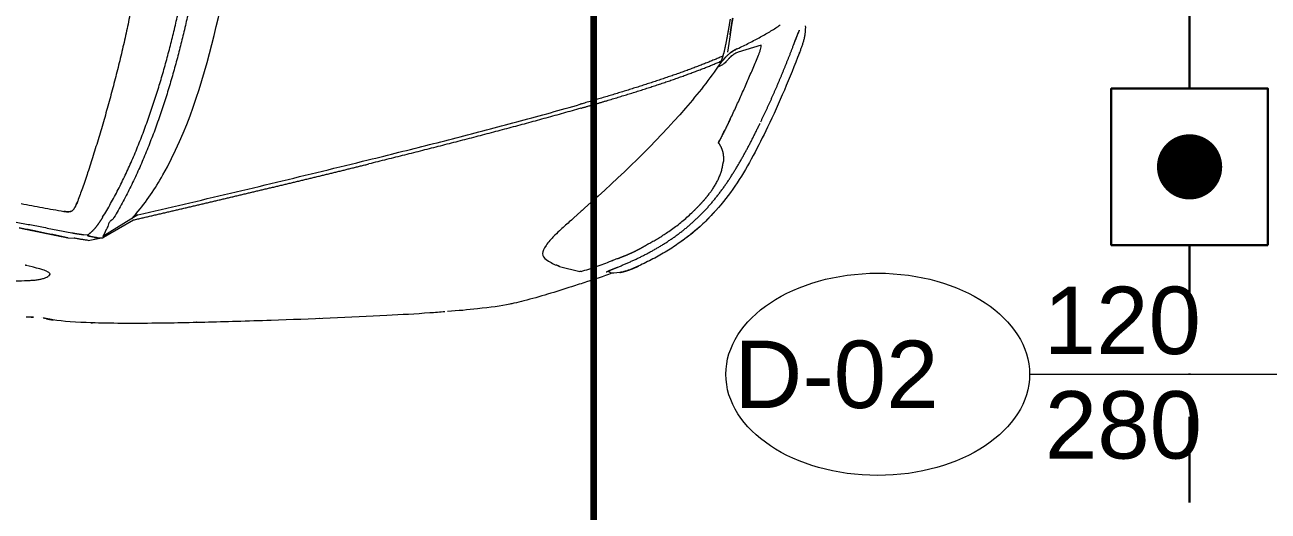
# Model space of a CAD drawing. Extents: x -3709 to 34975, y -230 to 8245.
# Drawn here: x 5666.6 to 5850.8, y 2889.9 to 2962.1 of the extents above; entities that cross this region are included whole.
import ezdxf
from ezdxf.enums import TextEntityAlignment as Align

# ---------------------------------------------------------------- set-up
doc = ezdxf.new("R2010")
doc.units = 0
doc.linetypes.add('DASHDOT', pattern=[25.4, 12.7, -6.35, 0, -6.35])
doc.linetypes.add('HIDDEN2', pattern=[4.7625, 3.175, -1.5875])
doc.layers.get('0').update_dxf_attribs({"color": 9, "lineweight": 9})
for name, color, linetype, lineweight in [('04', 9, 'Continuous', 9), ('21', 9, 'Continuous', 9), ('22', 8, 'Continuous', 9), ('E-KABLO', 7, 'Continuous', 30), ('E-YANGIN İHBAR BUTONU', 7, 'Continuous', 30)]:
    doc.layers.add(name, color=color, linetype=linetype, lineweight=lineweight)
doc.styles.add('Arial', font='arial.ttf', dxfattribs={"height": 2.5})

# ---------------------------------------------------------------- blocks, each defined once
blk = doc.blocks.new('p-araba-polo')
at = {"extrusion": (0, 0, -1)}
for p, q in [((0.3189, 0.7484), (0.328, 0.7495)), ((0.3334, 0.7485), (0.3346, 0.7476)), ((0.3344, 0.7478), (0.3365, 0.7464)), ((0.4081, 0.7394), (0.3783, 0.7469)), ((1.1683, 0.7463), (1.1655, 0.7477)), ((1.1879, 0.7407), (1.1962, 0.7386)), ((0.4278, 0.7293), (0.4248, 0.7314)), ((1.1066, 0.7007), (1.0845, 0.6967)), ((1.033, 0.6629), (1.0852, 0.695)), ((1.0841, 0.6962), (1.0396, 0.6705)), ((1.1073, 0.6936), (1.1062, 0.6918)), ((1.1134, 0.6923), (1.1062, 0.6918)), ((1.1134, 0.6923), (1.1134, 0.6923)), ((1.1367, 0.6968), (1.1276, 0.6974)), ((0.3875, 0.668), (0.3764, 0.6575)), ((0.3712, 0.653), (0.3749, 0.6562)), ((0.3749, 0.6562), (0.3764, 0.6575)), ((0.172, 0.4427), (0.1727, 0.4429)), ((0.1727, 0.4429), (0.1735, 0.4432)), ((0.1683, 0.4355), (0.17, 0.4382)), ((0.1094, 0.4114), (0.1433, 0.4214)), ((0.1556, 0.3961), (0.1593, 0.4217))]:
    blk.add_line(p, q, dxfattribs=at)
at = {"flags": 128}
for points in [[(1.1683, 0.7463), (1.1701, 0.7457), (1.1719, 0.7451), (1.1739, 0.7445)], [(1.1739, 0.7445), (1.1785, 0.7432), (1.1832, 0.742), (1.1879, 0.7407)], [(0.427, 0.7064), (0.4277, 0.7072), (0.4282, 0.7081)], [(0.4171, 0.6952), (0.4181, 0.6962), (0.4193, 0.6975), (0.4207, 0.699)], [(0.3874, 0.668), (0.3906, 0.6707), (0.3938, 0.6734)]]:
    blk.add_lwpolyline(points, dxfattribs=at)
for points, degree, knots in [([(0.578, 0.8067), (0.5852, 0.8073), (0.6136, 0.8094), (0.6943, 0.8142), (0.7938, 0.8181), (0.9022, 0.8216), (0.9869, 0.8238), (1.0486, 0.8241), (1.0808, 0.8236)], 3, [0, 0, 0, 0, 0.049552, 0.182368, 0.511137, 0.607099, 0.78604, 1, 1, 1, 1]), ([(1.1685, 0.817), (1.1673, 0.8173), (1.1645, 0.8178), (1.1614, 0.8183), (1.1596, 0.8186)], 3, [0, 0, 0, 0, 0.431347, 1, 1, 1, 1]), ([(1.1747, 0.8151), (1.1747, 0.8151), (1.1747, 0.8151), (1.1747, 0.8151), (1.1747, 0.8151), (1.1747, 0.8151), (1.1747, 0.8151), (1.1747, 0.8151), (1.1747, 0.8151), (1.1747, 0.8151), (1.1747, 0.8151)], 5, [0, 0, 0, 0, 0, 0, 1, 1, 1, 1, 1, 1.000001, 1.000001, 1.000001, 1.000001, 1.000001, 1.000001]), ([(1.1747, 0.8151), (1.1747, 0.8151), (1.1747, 0.8151), (1.1747, 0.8151), (1.1747, 0.8151), (1.1747, 0.8151), (1.1747, 0.8151)], 3, [0, 0, 0, 0, 1, 1, 1, 1.000001, 1.000001, 1.000001, 1.000001]), ([(1.1766, 0.815), (1.1766, 0.815), (1.1766, 0.815), (1.1766, 0.815), (1.1766, 0.815), (1.1766, 0.815), (1.1766, 0.815)], 3, [0, 0, 0, 0, 1, 1, 1, 1, 1, 1, 1]), ([(1.191, 0.8144), (1.1909, 0.8144), (1.1897, 0.8144), (1.1862, 0.8144), (1.1896, 0.8144), (1.1952, 0.8145), (1.1986, 0.8146)], 3, [0, 0, 0, 0, 0.113468, 0.583142, 0.713373, 1, 1, 1, 1]), ([(0.3308, 0.7495), (0.3436, 0.7542), (0.3636, 0.7609), (0.3938, 0.7706), (0.4254, 0.7806), (0.4544, 0.789), (0.4711, 0.793), (0.4757, 0.7941)], 3, [0, 0, 0, 0, 0.260213, 0.420209, 0.662967, 0.897224, 1, 1, 1, 1]), ([(0.4758, 0.7941), (0.4779, 0.7946), (0.4931, 0.7978), (0.5106, 0.8003), (0.5297, 0.8023)], 3, [0, 0, 0, 0, 0.124213, 1, 1, 1, 1]), ([(0.5894, 0.8074), (0.5894, 0.8074), (0.5894, 0.8074), (0.5894, 0.8074), (0.5894, 0.8074), (0.5894, 0.8074), (0.5894, 0.8074), (0.5894, 0.8074), (0.5894, 0.8074), (0.5894, 0.8074), (0.5894, 0.8074), (0.5894, 0.8074), (0.5894, 0.8074), (0.5894, 0.8074), (0.5894, 0.8074)], 7, [0, 0, 0, 0, 0, 0, 0, 0, 1, 1, 1, 1, 1, 1, 1, 1, 1, 1, 1, 1, 1, 1, 1]), ([(1.1969, 0.7603), (1.195, 0.7602), (1.191, 0.76), (1.1851, 0.7596), (1.1793, 0.7588), (1.1739, 0.7576), (1.1692, 0.756), (1.1673, 0.7548), (1.1663, 0.7541)], 3, [0, 0, 0, 0, 0.166986, 0.333867, 0.500619, 0.667165, 0.83361, 1, 1, 1, 1]), ([(1.2672, 0.7617), (1.2555, 0.7616), (1.2321, 0.7613), (1.2086, 0.7606), (1.1969, 0.7603)], 3, [0, 0, 0, 0, 0.500277, 1, 1, 1, 1]), ([(0.1774, 0.6572), (0.18, 0.6601), (0.1853, 0.6658), (0.1936, 0.6741), (0.2022, 0.6821), (0.2111, 0.6897), (0.2203, 0.697), (0.2298, 0.7039), (0.2395, 0.7105), (0.2494, 0.7168), (0.2595, 0.7227), (0.2698, 0.7283), (0.2803, 0.7337), (0.2874, 0.737), (0.2909, 0.7387)], 3, [0, 0, 0, 0, 0.083333, 0.166665, 0.249997, 0.333329, 0.416662, 0.499995, 0.583328, 0.666661, 0.749996, 0.83333, 0.916665, 1, 1, 1, 1]), ([(0.2909, 0.7387), (0.2938, 0.74), (0.2996, 0.7426), (0.3085, 0.7459), (0.3146, 0.7476), (0.3178, 0.7481)], 3, [0, 0, 0, 0, 0.333411, 0.666747, 1, 1, 1, 1]), ([(0.3764, 0.7468), (0.3726, 0.7457), (0.3649, 0.7434), (0.3536, 0.7396), (0.3424, 0.7356), (0.3351, 0.7327), (0.3314, 0.7312)], 3, [0, 0, 0, 0, 0.250001, 0.500002, 0.750003, 1, 1, 1, 1]), ([(0.3314, 0.7312), (0.3306, 0.7308), (0.3289, 0.7302), (0.3265, 0.7292), (0.3241, 0.7283), (0.3217, 0.7274), (0.3202, 0.7269), (0.3195, 0.7266)], 3, [0, 0, 0, 0, 0.19886, 0.400952, 0.606006, 0.809658, 1, 1, 1, 1]), ([(0.0999, 0.5329), (0.1137, 0.5611), (0.1417, 0.6167), (0.1884, 0.6724), (0.2204, 0.6972), (0.2284, 0.7028)], 3, [0, 0, 0, 0, 0.436314, 0.862947, 1, 1, 1, 1]), ([(0.2762, 0.7056), (0.2741, 0.7045), (0.2697, 0.7021), (0.2632, 0.6983), (0.2566, 0.6943), (0.2523, 0.6915), (0.2501, 0.6901)], 3, [0, 0, 0, 0, 0.240377, 0.493552, 0.746754, 1, 1, 1, 1]), ([(1.1066, 0.7007), (1.1085, 0.7005), (1.1121, 0.7001), (1.1174, 0.6992), (1.1226, 0.6983), (1.1259, 0.6977), (1.1276, 0.6974)], 3, [0, 0, 0, 0, 0.249853, 0.499728, 0.749768, 1, 1, 1, 1]), ([(0.2501, 0.6901), (0.2474, 0.6883), (0.2421, 0.6847), (0.2343, 0.679), (0.2268, 0.6729), (0.2194, 0.6665), (0.2145, 0.662), (0.2121, 0.6598)], 3, [0, 0, 0, 0, 0.200084, 0.400065, 0.600042, 0.800036, 1, 1, 1, 1]), ([(1.0764, 0.6763), (1.0769, 0.6775), (1.0778, 0.68), (1.0787, 0.6824), (1.0792, 0.6836)], 3, [0, 0, 0, 0, 0.511036, 1, 1, 1, 1]), ([(1.0835, 0.6949), (1.0835, 0.6949), (1.0835, 0.6949), (1.0835, 0.6949), (1.0835, 0.6949), (1.0835, 0.6949), (1.0835, 0.6949), (1.0835, 0.6949), (1.0835, 0.6949), (1.0835, 0.6949), (1.0835, 0.6949)], 5, [0, 0, 0, 0, 0, 0, 1, 1, 1, 1, 1, 1.000001, 1.000001, 1.000001, 1.000001, 1.000001, 1.000001]), ([(1.0853, 0.6968), (1.0851, 0.6968), (1.0847, 0.6968), (1.0844, 0.6966), (1.0841, 0.6965), (1.0841, 0.6963), (1.0841, 0.6962)], 3, [0, 0, 0, 0, 0.226641, 0.489612, 0.73866, 1, 1, 1, 1]), ([(1.093, 0.6968), (1.0925, 0.6969), (1.0916, 0.6969), (1.0908, 0.6969), (1.0904, 0.6969)], 3, [0, 0, 0, 0, 0.627101, 1, 1, 1, 1]), ([(1.0954, 0.6966), (1.095, 0.6967), (1.0942, 0.6968), (1.0934, 0.6968), (1.093, 0.6968)], 3, [0, 0, 0, 0, 0.505636, 1, 1, 1, 1]), ([(1.1073, 0.6936), (1.1072, 0.6936), (1.107, 0.6938), (1.1066, 0.6939), (1.1062, 0.6941), (1.106, 0.6942)], 3, [0, 0, 0, 0, 0.23445, 0.472231, 1, 1, 1, 1]), ([(1.1075, 0.6933), (1.1074, 0.6934), (1.1074, 0.6935), (1.1073, 0.6935), (1.1073, 0.6936)], 3, [0, 0, 0, 0, 0.501057, 1, 1, 1, 1]), ([(1.2133, 0.6735), (1.2066, 0.6748), (1.1931, 0.6775), (1.1725, 0.6814), (1.1518, 0.6855), (1.1379, 0.6882), (1.131, 0.6895)], 3, [0, 0, 0, 0, 0.24266, 0.489789, 0.74853, 1, 1, 1, 1]), ([(1.1367, 0.6968), (1.1487, 0.6944), (1.1728, 0.6895), (1.197, 0.6845), (1.2091, 0.682)], 3, [0, 0, 0, 0, 0.500039, 1, 1, 1, 1]), ([(1.0739, 0.6723), (1.0744, 0.6729), (1.0755, 0.6741), (1.0761, 0.6756), (1.0764, 0.6763)], 3, [0, 0, 0, 0, 0.499911, 1, 1, 1, 1]), ([(0.17, 0.4382), (0.1858, 0.4614), (0.2457, 0.5368), (0.3175, 0.6057), (0.3712, 0.653)], 3, [0, 0, 0, 0, 0.290843, 1, 1, 1, 1]), ([(1.033, 0.6629), (1.0101, 0.6576), (0.9644, 0.6469), (0.8959, 0.6308), (0.8275, 0.6145), (0.7594, 0.598), (0.7142, 0.5869), (0.6916, 0.5814)], 3, [0, 0, 0, 0, 0.200074, 0.400125, 0.600159, 0.800117, 1, 1, 1, 1]), ([(1.1426, 0.6577), (1.141, 0.658), (1.1379, 0.6585), (1.1335, 0.6585), (1.1295, 0.6564), (1.1265, 0.6525), (1.1242, 0.6477), (1.1229, 0.6442), (1.1222, 0.6424)], 3, [0, 0, 0, 0, 0.19548, 0.351811, 0.493077, 0.645392, 0.816793, 1, 1, 1, 1]), ([(1.1222, 0.6424), (1.1229, 0.6442), (1.1242, 0.6477), (1.1265, 0.6525), (1.1295, 0.6564), (1.1335, 0.6585), (1.1379, 0.6585), (1.141, 0.658), (1.1426, 0.6577)], 3, [0, 0, 0, 0, 0.183207, 0.354608, 0.506923, 0.648189, 0.80452, 1, 1, 1, 1]), ([(1.2061, 0.646), (1.1954, 0.6481), (1.1743, 0.6523), (1.1532, 0.6559), (1.1426, 0.6577)], 3, [0, 0, 0, 0, 0.502145, 1, 1, 1, 1]), ([(0.1875, 0.633), (0.1864, 0.6316), (0.1842, 0.6288), (0.1821, 0.6258), (0.1811, 0.6243)], 3, [0, 0, 0, 0, 0.500031, 1, 1, 1, 1]), ([(1.0993, 0.5749), (1.102, 0.5834), (1.1072, 0.5996), (1.1147, 0.6221), (1.1199, 0.6361), (1.1222, 0.6424)], 3, [0, 0, 0, 0, 0.374907, 0.71679, 1, 1, 1, 1]), ([(0.1811, 0.6243), (0.18, 0.6226), (0.1777, 0.619), (0.1747, 0.6136), (0.172, 0.6079), (0.1698, 0.6023), (0.1679, 0.5965), (0.1664, 0.5907), (0.1659, 0.5869), (0.1656, 0.585)], 3, [0, 0, 0, 0, 0.14287, 0.285738, 0.428603, 0.571464, 0.714319, 0.857165, 1, 1, 1, 1]), ([(0.3769, 0.5048), (0.3854, 0.5073), (0.4025, 0.5121), (0.4283, 0.5193), (0.4542, 0.5264), (0.4802, 0.5334), (0.5063, 0.5403), (0.5325, 0.5472), (0.5587, 0.554), (0.5851, 0.5608), (0.6115, 0.5675), (0.6379, 0.5742), (0.6644, 0.5808), (0.6821, 0.5852), (0.6909, 0.5874)], 3, [0, 0, 0, 0, 0.083342, 0.166682, 0.25, 0.333306, 0.416615, 0.499936, 0.583268, 0.666606, 0.749946, 0.83329, 0.916643, 1, 1, 1, 1]), ([(0.6916, 0.5814), (0.6764, 0.5776), (0.6461, 0.5701), (0.6008, 0.5587), (0.5557, 0.5472), (0.5107, 0.5355), (0.4661, 0.5235), (0.4216, 0.5114), (0.3923, 0.5031), (0.3777, 0.4989)], 3, [0, 0, 0, 0, 0.142912, 0.285805, 0.428682, 0.57154, 0.714362, 0.857157, 1, 1, 1, 1]), ([(1.007, 0), (1.0071, 0.0093), (1.0072, 0.0278), (1.0078, 0.0557), (1.0089, 0.0835), (1.0105, 0.1113), (1.0124, 0.1391), (1.0149, 0.1668), (1.0177, 0.1945), (1.0209, 0.2221), (1.0246, 0.2497), (1.0287, 0.2773), (1.0332, 0.3047), (1.0381, 0.3322), (1.0434, 0.3595), (1.049, 0.3867), (1.0551, 0.4139), (1.0616, 0.441), (1.0684, 0.468), (1.0756, 0.4949), (1.0831, 0.5217), (1.091, 0.5484), (1.0965, 0.5661), (1.0993, 0.5749)], 3, [0, 0, 0, 0, 0.047619, 0.095238, 0.142857, 0.190476, 0.238095, 0.285714, 0.333333, 0.380952, 0.428571, 0.47619, 0.523809, 0.571428, 0.619047, 0.666666, 0.714285, 0.761904, 0.809523, 0.857143, 0.904762, 0.952381, 1, 1, 1, 1]), ([(0.172, 0.5544), (0.1691, 0.5489), (0.1634, 0.5378), (0.158, 0.5266), (0.1553, 0.521)], 3, [0, 0, 0, 0, 0.499946, 1, 1, 1, 1]), ([(0.1721, 0.5572), (0.1723, 0.557), (0.1726, 0.5565), (0.1725, 0.5554), (0.1722, 0.5547), (0.172, 0.5544)], 3, [0, 0, 0, 0, 0.34173, 0.655167, 1, 1, 1, 1]), ([(0.1553, 0.521), (0.1524, 0.5147), (0.1464, 0.5022), (0.1379, 0.4833), (0.1296, 0.4643), (0.1214, 0.4453), (0.1161, 0.4325), (0.1135, 0.4261)], 3, [0, 0, 0, 0, 0.199959, 0.399928, 0.599921, 0.799944, 1, 1, 1, 1]), ([(0.1135, 0.4261), (0.1129, 0.4247), (0.1118, 0.422), (0.1104, 0.4178), (0.1095, 0.414), (0.1094, 0.4122), (0.1094, 0.4114)], 3, [0, 0, 0, 0, 0.270369, 0.539534, 0.807022, 1, 1, 1, 1]), ([(0.1433, 0.4214), (0.145, 0.4222), (0.1483, 0.4238), (0.1515, 0.426), (0.1531, 0.4271)], 3, [0, 0, 0, 0, 0.500778, 1, 1, 1, 1]), ([(0.1531, 0.4271), (0.1539, 0.4278), (0.1555, 0.429), (0.1569, 0.4305), (0.1576, 0.4313)], 3, [0, 0, 0, 0, 0.5173, 1, 1, 1, 1]), ([(0.1619, 0.4288), (0.1608, 0.4277), (0.1586, 0.4255), (0.1564, 0.4237), (0.1553, 0.4228)], 3, [0, 0, 0, 0, 0.500116, 1, 1, 1, 1]), ([(0.1576, 0.4313), (0.1582, 0.4321), (0.1596, 0.4337), (0.1616, 0.4362), (0.1632, 0.4376), (0.1641, 0.4383)], 3, [0, 0, 0, 0, 0.335072, 0.667573, 1, 1, 1, 1]), ([(0.1641, 0.4383), (0.1647, 0.4387), (0.1659, 0.4396), (0.1678, 0.4407), (0.1692, 0.4414), (0.1699, 0.4417)], 3, [0, 0, 0, 0, 0.333542, 0.667239, 1, 1, 1, 1]), ([(0.1658, 0.4273), (0.1656, 0.4266), (0.1653, 0.4252), (0.165, 0.4237), (0.1648, 0.423)], 3, [0, 0, 0, 0, 0.499348, 1, 1, 1, 1]), ([(0.1691, 0.435), (0.1686, 0.4342), (0.1676, 0.4326), (0.1665, 0.43), (0.1661, 0.4282), (0.1658, 0.4273)], 3, [0, 0, 0, 0, 0.333479, 0.665683, 1, 1, 1, 1]), ([(0.1684, 0.4358), (0.1683, 0.4357), (0.1677, 0.4351), (0.1672, 0.4346), (0.1668, 0.4342)], 3, [0, 0, 0, 0, 0.227086, 1, 1, 1, 1]), ([(0.044, 0.3824), (0.044, 0.3841), (0.0439, 0.3875), (0.0443, 0.3927), (0.0451, 0.3978), (0.0462, 0.4028), (0.0476, 0.4078), (0.0492, 0.4127), (0.0509, 0.4176), (0.0521, 0.4208), (0.0527, 0.4224)], 3, [0, 0, 0, 0, 0.124987, 0.249975, 0.374965, 0.49996, 0.624964, 0.749973, 0.874985, 1, 1, 1, 1]), ([(0.0615, 0.4113), (0.0608, 0.4095), (0.0594, 0.4057), (0.0572, 0.4), (0.0549, 0.3942), (0.0534, 0.3907), (0.0526, 0.3888)], 3, [0, 0, 0, 0, 0.242914, 0.490387, 0.743262, 1, 1, 1, 1]), ([(0.1449, 0.4166), (0.1418, 0.4151), (0.1357, 0.4122), (0.127, 0.4078), (0.1185, 0.4034), (0.1103, 0.399), (0.1024, 0.3945), (0.0949, 0.3901), (0.0878, 0.3856), (0.0833, 0.3826), (0.0811, 0.3811)], 3, [0, 0, 0, 0, 0.125001, 0.250002, 0.375002, 0.500003, 0.625003, 0.750002, 0.875001, 1, 1, 1, 1]), ([(0.1553, 0.4228), (0.1545, 0.4221), (0.1529, 0.4209), (0.1502, 0.4193), (0.1476, 0.4179), (0.1458, 0.417), (0.1449, 0.4166)], 3, [0, 0, 0, 0, 0.248986, 0.49846, 0.748736, 1, 1, 1, 1]), ([(0.1535, 0.3825), (0.1538, 0.3848), (0.1545, 0.3893), (0.1553, 0.3939), (0.1556, 0.3961)], 3, [0, 0, 0, 0, 0.499954, 1, 1, 1, 1]), ([(0.92, 0.3968), (0.9028, 0.3261), (0.8804, 0.1943), (0.8718, 0.0608), (0.8718, 0)], 3, [0, 0, 0, 0, 0.54461, 1, 1, 1, 1]), ([(0.1516, 0.371), (0.1519, 0.373), (0.1526, 0.3768), (0.1532, 0.3806), (0.1535, 0.3825)], 3, [0, 0, 0, 0, 0.500002, 1, 1, 1, 1])]:
    blk.add_open_spline(points, degree=degree, knots=knots)
for points, degree in [([(0.7638, 0.8164), (0.7637, 0.8164), (0.7637, 0.8163), (0.7636, 0.8162), (0.7635, 0.8161), (0.7634, 0.8159)], 5), ([(0.7638, 0.8164), (0.7637, 0.8164), (0.7637, 0.8163), (0.7636, 0.8162), (0.7635, 0.8161), (0.7634, 0.8159)], 5), ([(0.9357, 0.8222), (0.9352, 0.8222), (0.9348, 0.8222), (0.9343, 0.8222)], 3), ([(0.9453, 0.8224), (0.9455, 0.8224), (0.9457, 0.8224), (0.9459, 0.8223), (0.9461, 0.8222), (0.9463, 0.8221)], 5), ([(0.9453, 0.8224), (0.9455, 0.8224), (0.9457, 0.8224), (0.9459, 0.8223), (0.9461, 0.8222), (0.9463, 0.8221)], 5), ([(1.0811, 0.8236), (1.0881, 0.8235), (1.0946, 0.8233), (1.1009, 0.8231)], 3), ([(1.1014, 0.8231), (1.1013, 0.8231), (1.1011, 0.8231), (1.101, 0.8231), (1.1008, 0.8231), (1.1007, 0.8231), (1.1006, 0.8231), (1.1004, 0.8231)], 7), ([(1.1004, 0.8231), (1.1009, 0.8231), (1.1013, 0.8231), (1.1018, 0.8231), (1.1022, 0.823), (1.1026, 0.8229)], 5), ([(1.1026, 0.8229), (1.1022, 0.823), (1.1018, 0.8231), (1.1013, 0.8231), (1.1009, 0.8231), (1.1004, 0.8231)], 5), ([(1.1004, 0.8231), (1.1008, 0.8231), (1.1011, 0.8231), (1.1015, 0.8231)], 3), ([(1.1009, 0.8231), (1.1242, 0.8223), (1.1443, 0.821), (1.1589, 0.8187)], 3), ([(1.1596, 0.8186), (1.1593, 0.8187), (1.1591, 0.8187), (1.1588, 0.8188), (1.1585, 0.8188), (1.1583, 0.8188)], 5), ([(1.1596, 0.8186), (1.1593, 0.8187), (1.1591, 0.8187), (1.1588, 0.8188), (1.1585, 0.8188), (1.1583, 0.8188)], 5), ([(1.1589, 0.8187), (1.1624, 0.8182), (1.1655, 0.8176), (1.1686, 0.817)], 3), ([(1.1686, 0.817), (1.167, 0.8173), (1.1652, 0.8177), (1.1634, 0.818), (1.1615, 0.8183), (1.1596, 0.8186)], 5), ([(1.1596, 0.8186), (1.1623, 0.8181), (1.165, 0.8176), (1.1677, 0.8171), (1.1705, 0.8166), (1.1732, 0.816)], 5), ([(1.1778, 0.815), (1.1778, 0.815), (1.1778, 0.815), (1.1778, 0.815), (1.1778, 0.815), (1.1778, 0.815), (1.1778, 0.815)], 6), ([(1.1778, 0.815), (1.1778, 0.815), (1.1778, 0.815), (1.1778, 0.815), (1.1778, 0.815), (1.1778, 0.815)], 5), ([(0.5299, 0.8024), (0.5443, 0.8039), (0.5588, 0.8052), (0.5741, 0.8064)], 3), ([(0.3217, 0.7403), (0.3016, 0.7322), (0.2819, 0.7231), (0.2626, 0.713), (0.244, 0.7016), (0.2263, 0.6886), (0.21, 0.6742), (0.1949, 0.6585)], 7), ([(0.284, 0.7354), (0.2863, 0.7365), (0.2886, 0.7376), (0.2909, 0.7387)], 3), ([(0.3189, 0.7484), (0.3138, 0.7474), (0.3089, 0.7461), (0.3042, 0.7445), (0.2997, 0.7427), (0.2953, 0.7407), (0.2909, 0.7387)], 6), ([(0.291, 0.7387), (0.2909, 0.7387), (0.2909, 0.7387)], 2), ([(0.3392, 0.7476), (0.3378, 0.7469), (0.3359, 0.746), (0.3336, 0.745), (0.3308, 0.7439), (0.3278, 0.7427), (0.3247, 0.7415), (0.3217, 0.7403)], 7), ([(0.3218, 0.7403), (0.3218, 0.7404), (0.3217, 0.7404), (0.3217, 0.7403), (0.3217, 0.7403), (0.3217, 0.7403)], 5), ([(0.3217, 0.7403), (0.3217, 0.7403), (0.3217, 0.7404), (0.3217, 0.7404), (0.3218, 0.7403), (0.3218, 0.7403)], 5), ([(0.328, 0.7495), (0.3299, 0.7499), (0.3326, 0.7491), (0.3334, 0.7485)], 3), ([(0.3342, 0.7479), (0.3342, 0.7479), (0.3342, 0.7479), (0.3343, 0.7479), (0.3343, 0.7479), (0.3343, 0.7479)], 5), ([(0.3342, 0.7479), (0.3342, 0.7479), (0.3343, 0.7479), (0.3343, 0.7479)], 3), ([(0.3392, 0.7476), (0.3389, 0.7475), (0.3386, 0.7474), (0.3383, 0.7472), (0.3379, 0.747), (0.3377, 0.7468)], 5), ([(0.3392, 0.7476), (0.339, 0.7475), (0.3387, 0.7474), (0.3385, 0.7473), (0.3382, 0.7472), (0.338, 0.747)], 5), ([(0.3764, 0.7468), (0.3768, 0.7469), (0.3772, 0.747), (0.3776, 0.747), (0.378, 0.747), (0.3783, 0.7469)], 5), ([(0.4081, 0.7394), (0.4089, 0.7391), (0.4097, 0.7388), (0.4106, 0.7385), (0.4114, 0.7382), (0.4122, 0.7378), (0.4131, 0.7375)], 6), ([(0.4248, 0.7314), (0.4196, 0.7347), (0.4139, 0.7373), (0.4081, 0.7394)], 3), ([(1.1655, 0.7477), (1.1631, 0.7494), (1.163, 0.7521), (1.1659, 0.7541)], 3), ([(1.2, 0.7372), (1.1996, 0.7373), (1.1993, 0.7374), (1.1989, 0.7375), (1.1986, 0.7376), (1.1982, 0.7377), (1.1979, 0.7377), (1.1975, 0.7378)], 7), ([(0.3195, 0.7266), (0.3131, 0.7243), (0.3067, 0.7217), (0.3004, 0.7189), (0.2941, 0.7159), (0.288, 0.7127), (0.2819, 0.7091), (0.276, 0.7054)], 7), ([(0.2817, 0.7343), (0.2817, 0.7343), (0.2818, 0.7344), (0.2818, 0.7344)], 3), ([(0.3228, 0.7278), (0.322, 0.7276), (0.3213, 0.7275), (0.3207, 0.7272), (0.3201, 0.7269), (0.3195, 0.7266)], 5), ([(0.3228, 0.7278), (0.322, 0.7276), (0.3213, 0.7275), (0.3207, 0.7272), (0.3201, 0.7269), (0.3195, 0.7266)], 5), ([(0.3291, 0.7303), (0.3291, 0.7303), (0.3292, 0.7304), (0.3293, 0.7304), (0.3293, 0.7304), (0.3294, 0.7304), (0.3294, 0.7304), (0.3295, 0.7304), (0.3296, 0.7305), (0.3296, 0.7305)], 9), ([(0.3296, 0.7305), (0.3296, 0.7305), (0.3295, 0.7304), (0.3294, 0.7304), (0.3294, 0.7304), (0.3293, 0.7304), (0.3293, 0.7304), (0.3292, 0.7304), (0.3291, 0.7303), (0.3291, 0.7303)], 9), ([(0.3291, 0.7303), (0.3291, 0.7303), (0.3291, 0.7303), (0.3291, 0.7303), (0.3291, 0.7303), (0.3291, 0.7303), (0.3291, 0.7303), (0.3291, 0.7303), (0.3291, 0.7303), (0.3291, 0.7303)], 9), ([(0.3317, 0.7313), (0.3315, 0.7313), (0.3314, 0.7312), (0.3314, 0.7312), (0.3314, 0.7312), (0.3314, 0.7312)], 5), ([(0.3317, 0.7313), (0.3315, 0.7313), (0.3314, 0.7312), (0.3314, 0.7312), (0.3314, 0.7312), (0.3314, 0.7312)], 5), ([(0.4334, 0.7204), (0.4334, 0.7239), (0.4311, 0.7269), (0.4278, 0.7293)], 3), ([(0.4282, 0.7081), (0.4316, 0.7131), (0.4335, 0.7174), (0.4334, 0.7204)], 3), ([(0.2765, 0.7057), (0.2764, 0.7057), (0.2762, 0.7056), (0.2761, 0.7056), (0.276, 0.7055), (0.276, 0.7054)], 5), ([(0.2765, 0.7057), (0.2764, 0.7057), (0.2762, 0.7056), (0.2761, 0.7056), (0.276, 0.7055), (0.276, 0.7054)], 5), ([(0.4207, 0.699), (0.423, 0.7016), (0.4252, 0.704), (0.427, 0.7064)], 3), ([(0.3938, 0.6734), (0.3987, 0.6777), (0.4036, 0.682), (0.4082, 0.6864)], 3), ([(0.4082, 0.6864), (0.4113, 0.6894), (0.4143, 0.6923), (0.4171, 0.6952)], 3), ([(1.0847, 0.695), (1.0835, 0.6928), (1.0823, 0.6906), (1.0812, 0.6883), (1.0802, 0.686), (1.0792, 0.6836)], 5), ([(1.0819, 0.692), (1.0819, 0.692), (1.0819, 0.692), (1.0819, 0.6919)], 3), ([(1.0835, 0.6949), (1.0837, 0.6952), (1.0838, 0.6954), (1.0839, 0.6957), (1.084, 0.6959), (1.0841, 0.6962)], 5), ([(1.0852, 0.695), (1.0851, 0.695), (1.085, 0.695), (1.0849, 0.695), (1.0848, 0.695), (1.0846, 0.695)], 5), ([(1.0847, 0.695), (1.0849, 0.695), (1.085, 0.695), (1.0852, 0.695)], 3), ([(1.0856, 0.6968), (1.0855, 0.6968), (1.0854, 0.6968), (1.0853, 0.6968)], 3), ([(1.0853, 0.6665), (1.0897, 0.6737), (1.0944, 0.6806), (1.0995, 0.687), (1.1062, 0.6918)], 4), ([(1.0895, 0.6969), (1.0887, 0.6969), (1.088, 0.6968), (1.0872, 0.6968), (1.0864, 0.6968), (1.0856, 0.6968)], 5), ([(1.0904, 0.6969), (1.0901, 0.6969), (1.0898, 0.6969), (1.0895, 0.6969)], 3), ([(1.093, 0.6968), (1.0935, 0.6968), (1.094, 0.6968), (1.0944, 0.6967), (1.0949, 0.6967), (1.0954, 0.6966)], 5), ([(1.0954, 0.6966), (1.0957, 0.6966), (1.0959, 0.6965), (1.0962, 0.6965), (1.0964, 0.6965), (1.0967, 0.6964)], 5), ([(1.0967, 0.6964), (1.0963, 0.6965), (1.0958, 0.6965), (1.0954, 0.6966)], 3), ([(1.0967, 0.6964), (1.0969, 0.6964), (1.0972, 0.6963), (1.0974, 0.6963), (1.0977, 0.6962), (1.0979, 0.6962)], 5), ([(1.0979, 0.6962), (1.0975, 0.6963), (1.0971, 0.6963), (1.0967, 0.6964)], 3), ([(1.0979, 0.6962), (1.0992, 0.696), (1.1005, 0.6957), (1.1018, 0.6955), (1.103, 0.6951), (1.1043, 0.6947)], 5), ([(1.1043, 0.6947), (1.1046, 0.6947), (1.1048, 0.6946), (1.1051, 0.6945), (1.1054, 0.6944), (1.1056, 0.6943)], 5), ([(1.1056, 0.6943), (1.1052, 0.6945), (1.1048, 0.6946), (1.1043, 0.6947)], 3), ([(1.1056, 0.6943), (1.1057, 0.6943), (1.1058, 0.6942), (1.1059, 0.6942), (1.1059, 0.6942), (1.106, 0.6942)], 5), ([(1.106, 0.6942), (1.1059, 0.6942), (1.1057, 0.6943), (1.1056, 0.6943)], 3), ([(1.106, 0.6942), (1.1063, 0.6941), (1.1065, 0.694), (1.1067, 0.6939), (1.107, 0.6938), (1.1073, 0.6936)], 5), ([(1.106, 0.6942), (1.106, 0.6942), (1.106, 0.6942), (1.106, 0.6942)], 3), ([(1.1062, 0.6922), (1.1062, 0.6921), (1.1062, 0.6921), (1.1062, 0.692), (1.1062, 0.692), (1.1062, 0.6919)], 5), ([(1.1062, 0.6922), (1.1062, 0.6921), (1.1062, 0.6921), (1.1062, 0.692), (1.1062, 0.692), (1.1062, 0.6919)], 5), ([(1.1062, 0.6919), (1.1062, 0.6919), (1.1062, 0.6919), (1.1062, 0.6919), (1.1062, 0.6919), (1.1062, 0.6919)], 5), ([(1.1062, 0.6919), (1.1062, 0.6919), (1.1062, 0.6919), (1.1062, 0.6919)], 3), ([(1.1073, 0.6936), (1.1073, 0.6935), (1.1074, 0.6935), (1.1074, 0.6934), (1.1074, 0.6934), (1.1075, 0.6933)], 5), ([(1.131, 0.6895), (1.1285, 0.6899), (1.126, 0.6904), (1.1235, 0.6908), (1.121, 0.6912), (1.1184, 0.6916), (1.1159, 0.6919), (1.1134, 0.6923)], 7), ([(1.1356, 0.6887), (1.1356, 0.6887), (1.1356, 0.6886), (1.1355, 0.6886), (1.1355, 0.6886), (1.1355, 0.6886)], 5), ([(1.1355, 0.6886), (1.1355, 0.6886), (1.1355, 0.6886), (1.1356, 0.6886), (1.1356, 0.6887), (1.1356, 0.6887)], 5), ([(1.2091, 0.682), (1.1946, 0.685), (1.1801, 0.688), (1.1656, 0.691), (1.1511, 0.6939), (1.1367, 0.6968)], 5), ([(1.1649, 0.6915), (1.1649, 0.6915), (1.1649, 0.6915)], 2), ([(0.3876, 0.668), (0.3876, 0.668), (0.3875, 0.668), (0.3874, 0.668)], 3), ([(0.3874, 0.668), (0.3875, 0.668), (0.3875, 0.668), (0.3875, 0.668), (0.3876, 0.668), (0.3876, 0.668)], 5), ([(1.0396, 0.6705), (0.9891, 0.6588), (0.9388, 0.647), (0.8888, 0.6352), (0.839, 0.6234), (0.7894, 0.6115), (0.7401, 0.5995), (0.6909, 0.5874)], 7), ([(0.9187, 0), (0.9187, 0.0992), (0.9262, 0.1979), (0.9398, 0.2961), (0.9595, 0.3936), (0.9846, 0.4892), (1.0189, 0.5845), (1.0701, 0.6696)], 7), ([(1.0853, 0.6665), (1.0348, 0.5843), (0.9999, 0.4894), (0.9745, 0.3944), (0.9546, 0.2963), (0.9409, 0.1982), (0.9333, 0.099), (0.9333, 0)], 7), ([(1.0419, 0.6684), (1.0406, 0.6669), (1.0392, 0.6654), (1.0379, 0.6639), (1.0366, 0.6624), (1.0354, 0.6609)], 5), ([(1.0354, 0.6609), (1.0366, 0.6624), (1.0379, 0.6639), (1.0392, 0.6654), (1.0406, 0.6669), (1.0419, 0.6684)], 5), ([(1.0412, 0.6668), (1.0411, 0.6669), (1.041, 0.667), (1.0408, 0.6672)], 3), ([(1.0412, 0.6668), (1.0411, 0.6668), (1.0411, 0.6669), (1.041, 0.667), (1.0409, 0.6671), (1.0408, 0.6672)], 5), ([(1.0418, 0.6684), (1.0419, 0.6684), (1.0419, 0.6684), (1.0419, 0.6684), (1.0419, 0.6684), (1.0419, 0.6684), (1.0419, 0.6684)], 6), ([(1.0419, 0.6684), (1.0419, 0.6684), (1.0419, 0.6684), (1.0419, 0.6684), (1.0419, 0.6684), (1.0419, 0.6684), (1.0419, 0.6684)], 6), ([(1.07, 0.6707), (1.07, 0.6707), (1.07, 0.6707), (1.07, 0.6707), (1.07, 0.6707), (1.07, 0.6707)], 5), ([(1.07, 0.6707), (1.07, 0.6707), (1.07, 0.6707), (1.07, 0.6707), (1.07, 0.6707), (1.07, 0.6707)], 5), ([(1.0701, 0.6696), (1.0708, 0.6699), (1.0714, 0.6703), (1.0721, 0.6707), (1.0728, 0.6713), (1.0733, 0.6717), (1.0739, 0.6723)], 6), ([(0.1949, 0.6585), (0.1794, 0.6422), (0.1652, 0.6246), (0.1526, 0.6059), (0.1412, 0.5866), (0.1306, 0.5668), (0.1206, 0.5469), (0.1109, 0.5267)], 7), ([(0.1875, 0.633), (0.1921, 0.6388), (0.1969, 0.6443), (0.2018, 0.6497), (0.2069, 0.6548), (0.2121, 0.6598)], 5), ([(0.195, 0.6586), (0.1949, 0.6586), (0.1949, 0.6586), (0.1949, 0.6586), (0.1949, 0.6585), (0.1949, 0.6585)], 5), ([(0.3712, 0.6529), (0.3712, 0.6531), (0.3712, 0.6531), (0.3714, 0.6529)], 3), ([(0.3749, 0.6561), (0.3748, 0.6562), (0.3749, 0.6563), (0.375, 0.6562)], 3), ([(0.3749, 0.6561), (0.3748, 0.6562), (0.3749, 0.6563), (0.375, 0.6562)], 3), ([(0.3756, 0.655), (0.3756, 0.655), (0.3756, 0.655), (0.3756, 0.655), (0.3756, 0.655), (0.3756, 0.655)], 5), ([(0.3756, 0.655), (0.3756, 0.655), (0.3756, 0.655), (0.3756, 0.655), (0.3756, 0.655), (0.3756, 0.655)], 5), ([(1.0354, 0.6609), (1.0204, 0.6432), (1.0073, 0.6239), (0.996, 0.6037)], 3), ([(0.996, 0.6037), (0.96, 0.5393), (0.9375, 0.4684), (0.92, 0.3968)], 3), ([(0.1721, 0.5572), (0.1688, 0.5617), (0.1665, 0.5669), (0.1652, 0.5727), (0.165, 0.5788), (0.1656, 0.585)], 5), ([(0.1553, 0.521), (0.1585, 0.5277), (0.1618, 0.5344), (0.1652, 0.5411), (0.1685, 0.5478), (0.172, 0.5544)], 5), ([(0.172, 0.5544), (0.1723, 0.555), (0.1726, 0.5556), (0.1728, 0.5563), (0.1724, 0.5568), (0.1721, 0.5572)], 5), ([(0.0527, 0.4224), (0.0668, 0.4599), (0.0826, 0.4968), (0.0999, 0.5329)], 3), ([(0.1101, 0.5251), (0.1025, 0.5092), (0.0951, 0.4931), (0.0879, 0.477), (0.081, 0.4607), (0.0743, 0.4443), (0.0678, 0.4279), (0.0615, 0.4113)], 7), ([(0.0999, 0.5329), (0.0999, 0.5329), (0.1, 0.5328)], 2), ([(0.1, 0.5328), (0.0999, 0.5329), (0.0999, 0.5329)], 2), ([(0.1658, 0.4273), (0.1921, 0.4388), (0.2207, 0.4498), (0.2508, 0.4602), (0.2818, 0.4704), (0.3133, 0.4801), (0.3453, 0.4896), (0.3777, 0.4989)], 7), ([(0.3769, 0.5048), (0.3446, 0.4956), (0.3126, 0.4861), (0.2815, 0.4765), (0.2514, 0.4666), (0.2221, 0.4565), (0.1943, 0.4459), (0.1691, 0.435)], 7), ([(0.1699, 0.4417), (0.1707, 0.4421), (0.1715, 0.4424), (0.1724, 0.4428)], 3), ([(0.1724, 0.4428), (0.1717, 0.4425), (0.171, 0.4422), (0.1703, 0.4419)], 3), ([(0.1724, 0.4428), (0.1726, 0.4429), (0.1728, 0.443), (0.1729, 0.443), (0.1731, 0.4431), (0.1733, 0.4432), (0.1735, 0.4432)], 6), ([(0.1724, 0.4428), (0.1727, 0.443), (0.1731, 0.4431), (0.1735, 0.4432)], 3), ([(0.1731, 0.4427), (0.173, 0.4429), (0.1729, 0.443), (0.1727, 0.4429), (0.1726, 0.4429), (0.1724, 0.4428)], 5), ([(0.1724, 0.4428), (0.1726, 0.4429), (0.1727, 0.4429), (0.1729, 0.443), (0.173, 0.4429), (0.1731, 0.4427)], 5), ([(0.1531, 0.4271), (0.1538, 0.4277), (0.1545, 0.4282), (0.1552, 0.4288), (0.1558, 0.4294), (0.1564, 0.43), (0.157, 0.4306), (0.1576, 0.4313)], 7), ([(0.1619, 0.4288), (0.1628, 0.4298), (0.1636, 0.4307), (0.1644, 0.4316), (0.1652, 0.4325), (0.166, 0.4334), (0.1668, 0.4342)], 6), ([(0.1668, 0.4342), (0.1658, 0.4332), (0.1648, 0.4321), (0.1639, 0.431), (0.163, 0.43), (0.1619, 0.4288)], 5), ([(0.1658, 0.4273), (0.1656, 0.4265), (0.1654, 0.4256), (0.1652, 0.4247), (0.165, 0.4239), (0.1648, 0.423)], 5), ([(0.1706, 0.4373), (0.1701, 0.4365), (0.1696, 0.4358), (0.1691, 0.435)], 3), ([(0.1706, 0.4373), (0.1703, 0.4368), (0.17, 0.4364), (0.1697, 0.4359), (0.1693, 0.4355), (0.1691, 0.435)], 5), ([(0.0615, 0.4113), (0.0603, 0.4081), (0.0591, 0.4049), (0.0579, 0.4017), (0.0566, 0.3984), (0.0553, 0.3951), (0.0539, 0.3919), (0.0526, 0.3888)], 7), ([(0.0527, 0.4224), (0.0527, 0.4224), (0.0527, 0.4223)], 2), ([(0.0527, 0.4223), (0.0527, 0.4224), (0.0527, 0.4224)], 2), ([(0.0616, 0.4115), (0.0615, 0.4115), (0.0614, 0.4115), (0.0614, 0.4115), (0.0615, 0.4114), (0.0615, 0.4113)], 5), ([(0.0616, 0.4115), (0.0615, 0.4115), (0.0614, 0.4115), (0.0614, 0.4115), (0.0615, 0.4114), (0.0615, 0.4113)], 5), ([(0.1058, 0.4093), (0.1058, 0.4093), (0.1058, 0.4094), (0.1058, 0.4094), (0.1058, 0.4094), (0.1058, 0.4094), (0.1058, 0.4094), (0.1058, 0.4094)], 7), ([(0.1058, 0.4093), (0.1058, 0.4094), (0.1058, 0.4094), (0.1058, 0.4094)], 3), ([(0.1449, 0.4166), (0.1466, 0.4174), (0.1484, 0.4183), (0.1502, 0.4192), (0.152, 0.4203), (0.1537, 0.4215), (0.1553, 0.4228)], 6), ([(0.1554, 0.3724), (0.157, 0.3826), (0.1588, 0.3928), (0.1607, 0.403), (0.1627, 0.4132), (0.1648, 0.423)], 5), ([(0.053, 0.3896), (0.0528, 0.3896), (0.0527, 0.3894), (0.0526, 0.3892), (0.0526, 0.389), (0.0526, 0.3888)], 5), ([(0.1556, 0.3961), (0.1553, 0.3942), (0.155, 0.3923), (0.1546, 0.3903), (0.1543, 0.3884), (0.154, 0.3864), (0.1538, 0.3845), (0.1535, 0.3825)], 7), ([(0.1535, 0.3825), (0.1532, 0.3809), (0.1529, 0.3793), (0.1527, 0.3776), (0.1524, 0.376), (0.1522, 0.3743), (0.1519, 0.3727), (0.1516, 0.371)], 7)]:
    blk.add_open_spline(points, degree=degree)
blk = doc.blocks.new('0_doorno')
blk.add_lwpolyline([(4.5, 0), (12.5, 0)])
blk.add_ellipse((0, 0), major_axis=(-4.5, 0), ratio=0.666667)
at = {"style": 'Arial'}
blk.add_attdef('YUKSEKLIK', text='', height=2, dxfattribs=at).set_placement((5, 5.9), align=Align.TOP_LEFT)
blk.add_attdef('KAPINO', text='', height=1.4, dxfattribs=at).set_placement((-0.019, -0.035), align=Align.MIDDLE)
blk.add_attdef('GENISLIK', text='', height=2, dxfattribs=at).set_placement((5, -1.895), align=Align.BOTTOM_LEFT)
blk = doc.blocks.new('100_YANGIN İHBAR BUTONU 085')
at = {"layer": 'E-YANGIN İHBAR BUTONU', "color": 4}
blk.add_lwpolyline([(-1.16, -1.16), (-1.16, 1.16), (1.16, 1.16), (1.16, -1.16)], close=True, dxfattribs=at)
at = {"layer": 'E-YANGIN İHBAR BUTONU', "color": 3, "const_width": 0.483}
blk.add_lwpolyline([(-0.242, 0, 1), (0.242, 0, 1)], format="xyb", close=True, dxfattribs=at)

msp = doc.modelspace()

# ---------------------------------------------------------------- linework, layer by layer
at = {"layer": '21', "linetype": 'HIDDEN2', "ltscale": 0.1, "const_width": 1}
msp.add_lwpolyline([(5750.84, 2392.59), (6274.63, 2392.59), (6274.63, 3241.21), (5750.84, 3241.21)], close=True, dxfattribs=at)
at = {"layer": 'E-KABLO', "color": 6, "linetype": 'DASHDOT'}
for p, q in [((5839.15, 2952.61), (5839.15, 3470.72)), ((5839.15, 2929.41), (5839.15, 2522.32))]:
    msp.add_line(p, q, dxfattribs=at)

# ---------------------------------------------------------------- block references
at = {"layer": '04', "xscale": 100, "yscale": 100, "zscale": 100, "rotation": 180}
msp.add_blockref('p-araba-polo', (5786.61, 3000.18), dxfattribs=at)
at = {"layer": '22'}
ref = msp.add_blockref('0_doorno', (5792.94, 2910.24), dxfattribs=dict(at, xscale=5, yscale=5, zscale=5))
ref.add_attrib('KAPINO', 'D-02', dxfattribs={"layer": '0', "height": 10, "style": 'Arial'}).set_placement((5786.82, 2910.24), align=Align.MIDDLE)
ref.add_attrib('GENISLIK', '120', dxfattribs={"layer": '0', "height": 10, "style": 'Arial'}).set_placement((5817.53, 2910.24), align=Align.BOTTOM_LEFT)
ref.add_attrib('YUKSEKLIK', '280', dxfattribs={"layer": '0', "height": 10, "style": 'Arial'}).set_placement((5817.7, 2907.74), align=Align.TOP_LEFT)
at = {"layer": 'E-YANGIN İHBAR BUTONU', "xscale": 10, "yscale": 10, "zscale": 10, "rotation": 90}
msp.add_blockref('100_YANGIN İHBAR BUTONU 085', (5839.15, 2941.01), dxfattribs=at)

doc.saveas('drawing.dxf')
